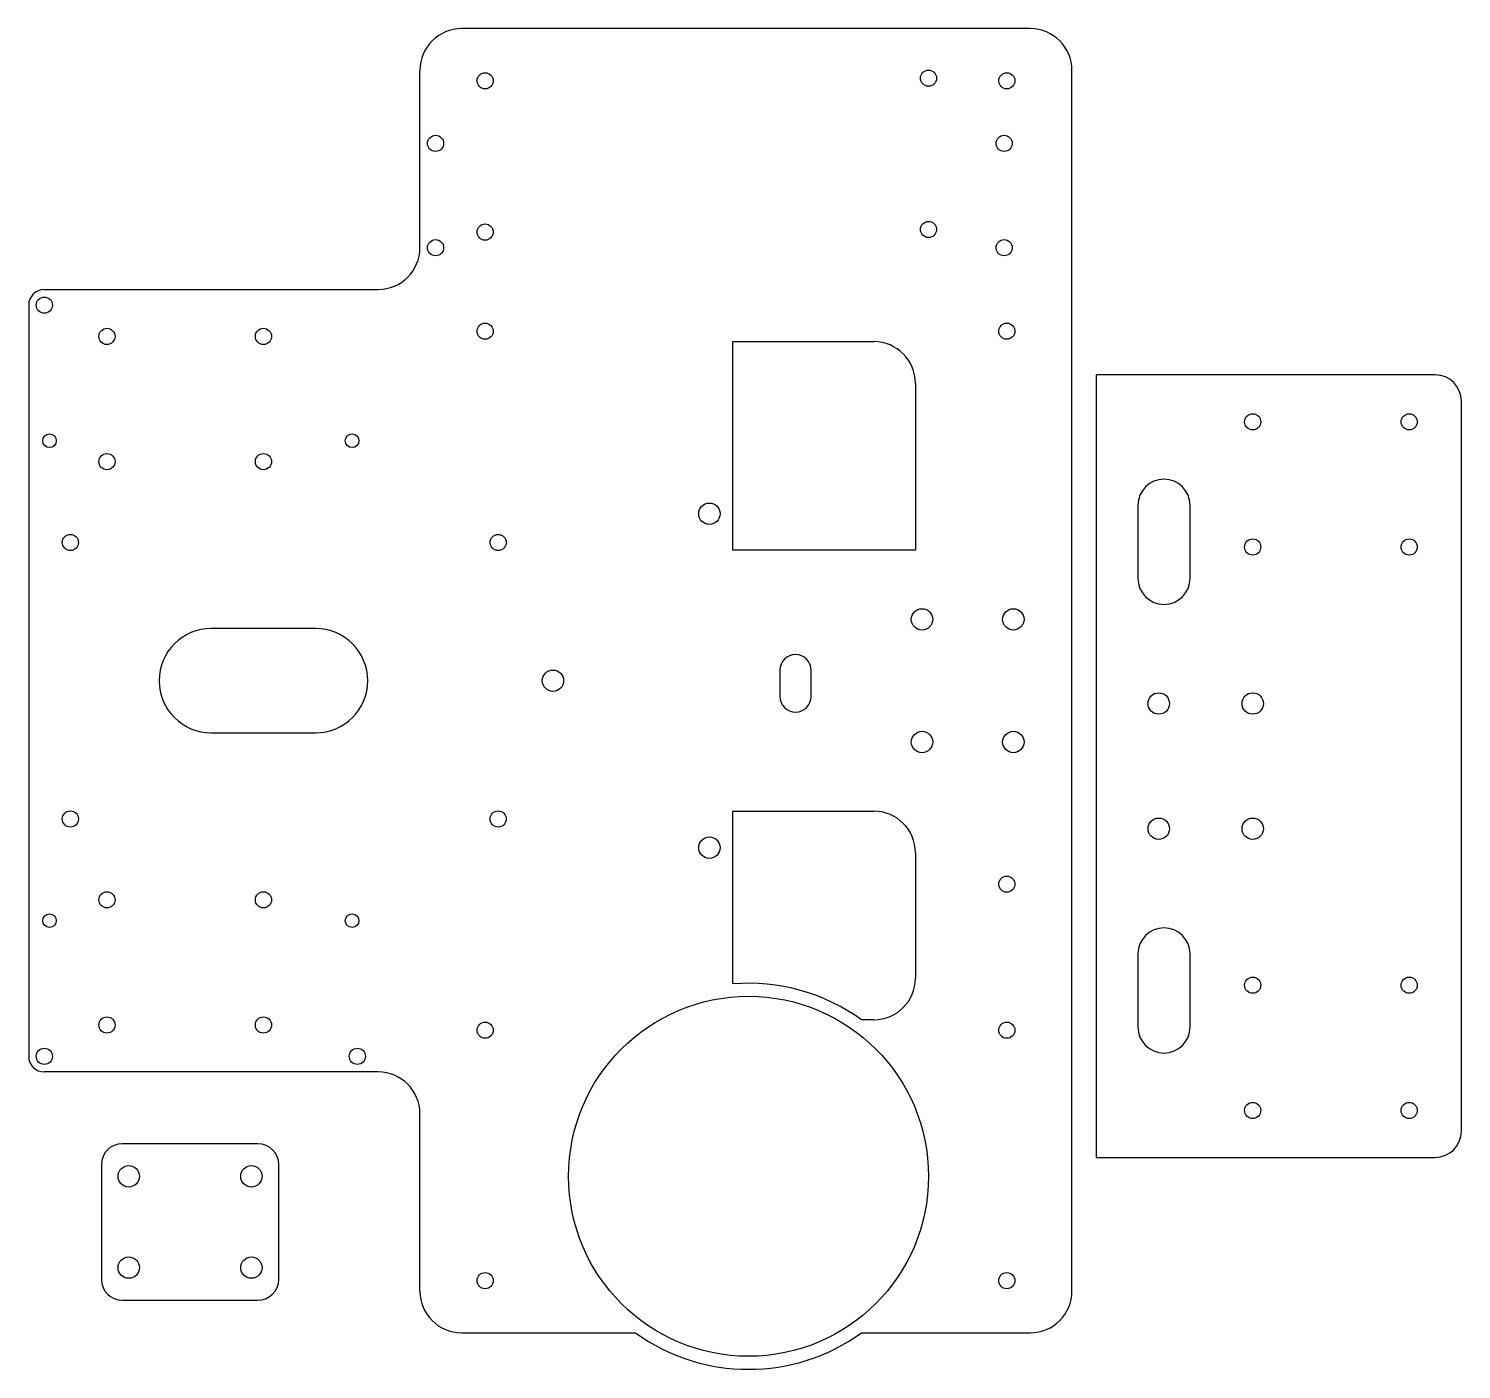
# Model space of a CAD drawing. Header units: millimetres. Extents: x 229 to 504, y 14 to 271.
import ezdxf

# ---------------------------------------------------------------- set-up
doc = ezdxf.new("R2010")
doc.units = ezdxf.units.MM

msp = doc.modelspace()

# ---------------------------------------------------------------- linework, layer by layer
at = {"color": 7, "linetype": 'Continuous', "lineweight": 25}
for p, q in [((421.07, 271.37), (312.07, 271.37)), ((304.07, 229.37), (304.07, 263.37)), ((429.07, 29.37), (429.07, 263.37)), ((232.07, 221.37), (296.07, 221.37)), ((229.07, 218.37), (229.07, 74.37)), ((364.07, 211.37), (391.07, 211.37)), ((364.07, 171.37), (364.07, 211.37)), ((399.07, 203.37), (399.07, 171.37)), ((433.71, 205), (433.71, 55)), ((498.71, 205), (433.71, 205)), ((503.71, 60), (503.71, 200)), ((441.71, 180), (441.71, 166)), ((451.71, 166), (451.71, 180)), ((399.07, 171.37), (364.07, 171.37)), ((284.07, 156.37), (264.07, 156.37)), ((373.07, 148.37), (373.07, 143.37)), ((379.07, 143.37), (379.07, 148.37)), ((264.07, 136.37), (284.07, 136.37)), ((364.07, 121.37), (391.07, 121.37)), ((364.07, 88.24), (364.07, 121.37)), ((399.07, 113.37), (399.07, 89.37)), ((441.71, 94), (441.71, 80)), ((451.71, 80), (451.71, 94)), ((391.07, 81.37), (388.72, 81.37)), ((296.07, 71.37), (232.07, 71.37)), ((304.07, 29.37), (304.07, 63.37)), ((273.01, 57.62), (247.01, 57.62)), ((433.71, 55), (498.71, 55)), ((243.01, 53.62), (243.01, 31.62)), ((277.01, 31.62), (277.01, 53.62)), ((247.01, 27.62), (273.01, 27.62)), ((312.07, 21.37), (345.41, 21.37)), ((388.72, 21.37), (421.07, 21.37))]:
    msp.add_line(p, q, dxfattribs=at)
for centre, radius in [((316.57, 261.37), 1.55), ((401.56, 261.87), 1.55), ((416.57, 261.37), 1.55), ((307.07, 249.37), 1.55), ((416.07, 249.37), 1.55), ((316.57, 232.37), 1.55), ((401.57, 232.87), 1.55), ((307.07, 229.37), 1.55), ((416.07, 229.37), 1.55), ((232.07, 218.37), 1.55), ((316.57, 213.37), 1.55), ((416.57, 213.37), 1.55), ((244.07, 212.37), 1.55), ((274.07, 212.37), 1.55), ((463.71, 196), 1.55), ((493.71, 196), 1.55), ((233.07, 192.37), 1.3), ((291.07, 192.37), 1.3), ((244.07, 188.37), 1.55), ((274.07, 188.37), 1.55), ((359.57, 178.37), 2.05), ((237.07, 172.87), 1.55), ((319.07, 172.87), 1.55), ((463.71, 172), 1.55), ((493.71, 172), 1.55), ((400.32, 158.12), 2.05), ((417.82, 158.12), 2.05), ((329.57, 146.37), 2.05), ((445.71, 142), 2.05), ((463.71, 142), 2.05), ((400.32, 134.62), 2.05), ((417.82, 134.62), 2.05), ((237.07, 119.87), 1.55), ((319.07, 119.87), 1.55), ((445.71, 118), 2.05), ((463.71, 118), 2.05), ((359.57, 114.37), 2.05), ((416.57, 107.37), 1.55), ((244.07, 104.37), 1.55), ((274.07, 104.37), 1.55), ((233.07, 100.37), 1.3), ((291.07, 100.37), 1.3), ((463.71, 88), 1.55), ((493.71, 88), 1.55), ((367.07, 51.37), 34.5), ((244.07, 80.37), 1.55), ((274.07, 80.37), 1.55), ((316.57, 79.37), 1.55), ((416.57, 79.37), 1.55), ((232.07, 74.37), 1.55), ((292.07, 74.37), 1.55), ((463.71, 64), 1.55), ((493.71, 64), 1.55), ((248.26, 51.37), 2.05), ((271.76, 51.37), 2.05), ((248.26, 33.87), 2.05), ((271.76, 33.87), 2.05), ((316.57, 31.37), 1.55), ((416.57, 31.37), 1.55)]:
    msp.add_circle(centre, radius, dxfattribs=at)
for centre, radius, start, end in [((312.07, 263.37), 8, 90, 180), ((421.07, 263.37), 8, 0, 90), ((296.07, 229.37), 8, 270, 0), ((232.07, 218.37), 3, 90, 180), ((391.07, 203.37), 8, 0, 90), ((498.71, 200), 5, 0, 90), ((446.71, 180), 5, 0, 180), ((446.71, 166), 5, 180, 0), ((264.07, 146.37), 10, 90, 270), ((284.07, 146.37), 10, 270, 90), ((376.07, 148.37), 3, 0, 180), ((376.07, 143.37), 3, 180, 0), ((391.07, 113.37), 8, 0, 90), ((446.71, 94), 5, 0, 180), ((367.07, 51.37), 37, 54.1752, 94.6507), ((391.07, 89.37), 8, 270, 0), ((446.71, 80), 5, 180, 0), ((232.07, 74.37), 3, 180, 270), ((296.07, 63.37), 8, 0, 90), ((498.71, 60), 5, 270, 0), ((247.01, 53.62), 4, 90, 180), ((273.01, 53.62), 4, 0, 90), ((247.01, 31.62), 4, 180, 270), ((273.01, 31.62), 4, 270, 0), ((312.07, 29.37), 8, 180, 270), ((421.07, 29.37), 8, 270, 0), ((367.07, 51.37), 37, 234.1752, 305.8248)]:
    msp.add_arc(centre, radius, start, end, dxfattribs=at)

doc.saveas('drawing.dxf')
